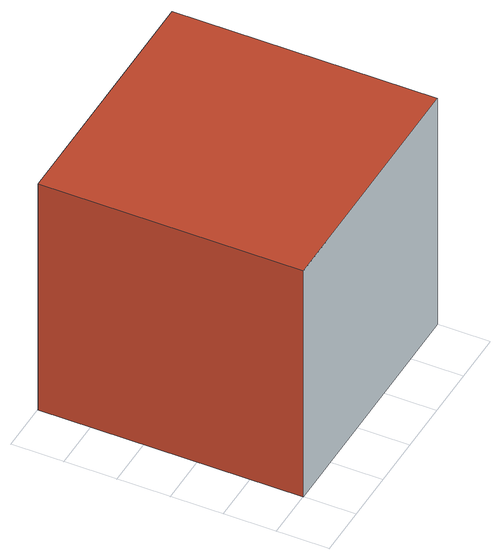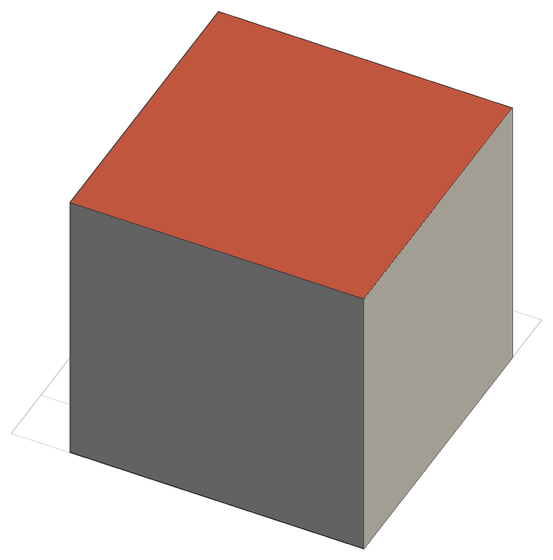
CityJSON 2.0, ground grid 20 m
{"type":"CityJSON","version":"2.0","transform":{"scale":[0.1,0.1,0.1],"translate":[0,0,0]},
"CityObjects":{
"object1":{"type":"GenericCityObject","geometry":[{"type":"MultiSurface","lod":"2","boundaries":[[[0,1,2,3]],[[4,5,6,7]],[[0,3,5,4]],[[3,2,6,5]],[[2,1,7,6]],[[1,0,4,7]],[[8,9,10]],[[8,11,9]],[[9,11,10]],[[8,10,11]],[[12,10,9]],[[12,9,11]],[[12,11,10]]],"semantics":{"surfaces":[{"type":"WallSurface","on_footprint_edge":false},{"type":"RoofSurface"},{"type":"GroundSurface"},{"type":"WallSurface","on_footprint_edge":true}],"values":[0,1,null,2,3,1,3,1,1,1,3,1,null]}}]}
},
"vertices":[
[0,0,0],[0,1000,0],[1000,1000,0],[1000,0,0],[0,0,1000],[1000,0,1000],[1000,1000,1000],[0,1000,1000],[200,200,200],[800,200,200],[500,500,200],[500,500,900],[100,100,100]
]}
